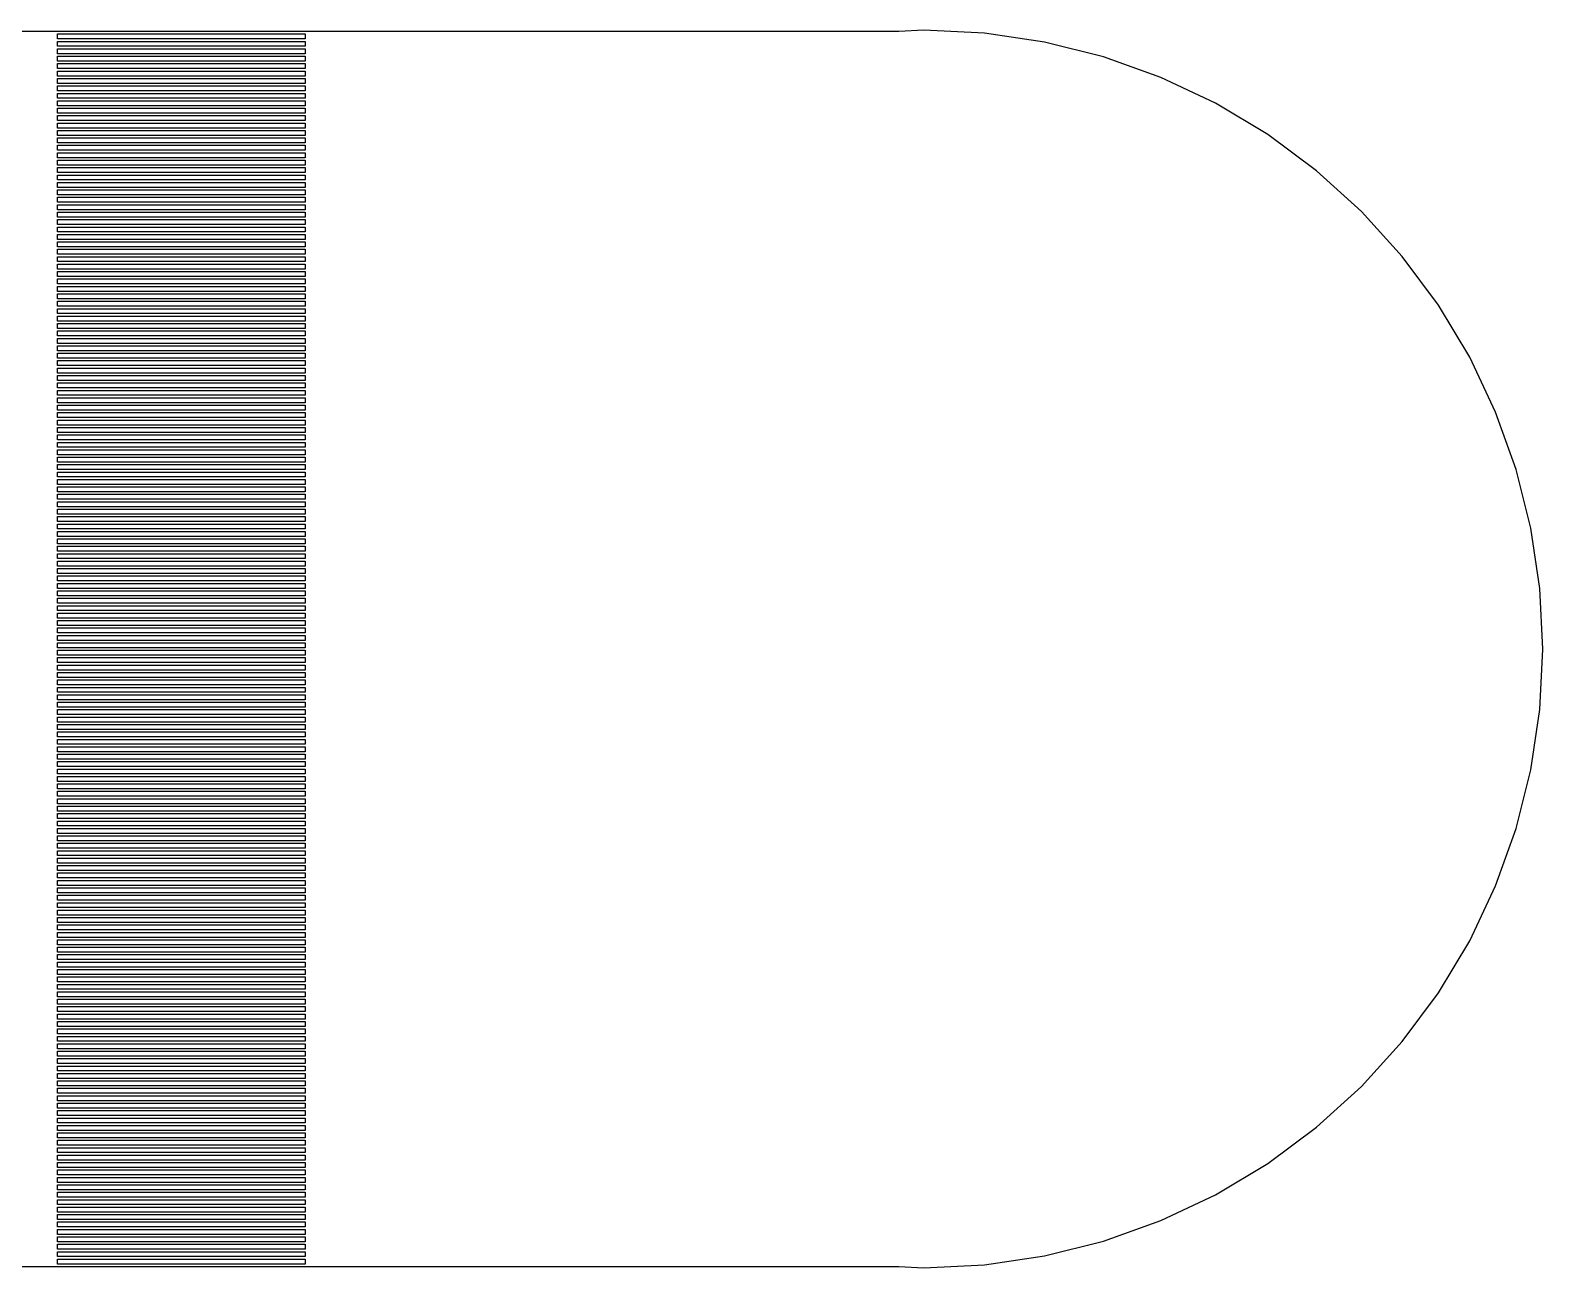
# Model space of a CAD drawing. Extents: x 0.5 to 47.5, y 0.5 to 53.5.
# Drawn here: x 5.39 to 11.5, y 6.5 to 11.5 of the extents above; entities that cross this region are included whole.
import ezdxf

# ---------------------------------------------------------------- set-up
doc = ezdxf.new("R2010")
doc.units = 0

msp = doc.modelspace()

# ---------------------------------------------------------------- linework, layer by layer
for p, q in [((8.89813, 11.495), (3.10187, 11.495)), ((9, 11.5), (8.89813, 11.495)), ((9.24504, 11.488), (9, 11.5)), ((9.48772, 11.452), (9.24504, 11.488)), ((5.5, 11.465), (5.5, 11.485)), ((5.5, 11.485), (6.5, 11.485)), ((6.5, 11.465), (5.5, 11.465)), ((5.5, 11.435), (5.5, 11.455)), ((5.5, 11.455), (6.5, 11.455)), ((6.5, 11.435), (5.5, 11.435)), ((6.5, 11.485), (6.5, 11.465)), ((6.5, 11.455), (6.5, 11.435)), ((9.72571, 11.3923), (9.48772, 11.452)), ((5.5, 11.405), (5.5, 11.425)), ((5.5, 11.425), (6.5, 11.425)), ((6.5, 11.405), (5.5, 11.405)), ((5.5, 11.375), (5.5, 11.395)), ((5.5, 11.395), (6.5, 11.395)), ((6.5, 11.375), (5.5, 11.375)), ((5.5, 11.345), (5.5, 11.365)), ((5.5, 11.365), (6.5, 11.365)), ((6.5, 11.425), (6.5, 11.405)), ((6.5, 11.395), (6.5, 11.375)), ((6.5, 11.365), (6.5, 11.345)), ((9.9567, 11.3097), (9.72571, 11.3923)), ((6.5, 11.345), (5.5, 11.345)), ((5.5, 11.315), (5.5, 11.335)), ((5.5, 11.335), (6.5, 11.335)), ((6.5, 11.315), (5.5, 11.315)), ((5.5, 11.285), (5.5, 11.305)), ((5.5, 11.305), (6.5, 11.305)), ((6.5, 11.335), (6.5, 11.315)), ((6.5, 11.305), (6.5, 11.285)), ((10.1785, 11.2048), (9.9567, 11.3097)), ((6.5, 11.285), (5.5, 11.285)), ((5.5, 11.255), (5.5, 11.275)), ((5.5, 11.275), (6.5, 11.275)), ((6.5, 11.255), (5.5, 11.255)), ((5.5, 11.225), (5.5, 11.245)), ((5.5, 11.245), (6.5, 11.245)), ((6.5, 11.275), (6.5, 11.255)), ((6.5, 11.245), (6.5, 11.225)), ((6.5, 11.225), (5.5, 11.225)), ((5.5, 11.195), (5.5, 11.215)), ((5.5, 11.215), (6.5, 11.215)), ((6.5, 11.195), (5.5, 11.195)), ((5.5, 11.165), (5.5, 11.185)), ((5.5, 11.185), (6.5, 11.185)), ((6.5, 11.215), (6.5, 11.195)), ((6.5, 11.185), (6.5, 11.165)), ((10.3889, 11.0787), (10.1785, 11.2048)), ((6.5, 11.165), (5.5, 11.165)), ((5.5, 11.135), (5.5, 11.155)), ((5.5, 11.155), (6.5, 11.155)), ((6.5, 11.135), (5.5, 11.135)), ((5.5, 11.105), (5.5, 11.125)), ((5.5, 11.125), (6.5, 11.125)), ((6.5, 11.155), (6.5, 11.135)), ((6.5, 11.125), (6.5, 11.105)), ((6.5, 11.105), (5.5, 11.105)), ((5.5, 11.075), (5.5, 11.095)), ((5.5, 11.095), (6.5, 11.095)), ((6.5, 11.075), (5.5, 11.075)), ((5.5, 11.045), (5.5, 11.065)), ((5.5, 11.065), (6.5, 11.065)), ((6.5, 11.095), (6.5, 11.075)), ((6.5, 11.065), (6.5, 11.045)), ((10.586, 10.9325), (10.3889, 11.0787)), ((6.5, 11.045), (5.5, 11.045)), ((5.5, 11.015), (5.5, 11.035)), ((5.5, 11.035), (6.5, 11.035)), ((6.5, 11.015), (5.5, 11.015)), ((5.5, 10.985), (5.5, 11.005)), ((5.5, 11.005), (6.5, 11.005)), ((6.5, 11.035), (6.5, 11.015)), ((6.5, 11.005), (6.5, 10.985)), ((6.5, 10.985), (5.5, 10.985)), ((5.5, 10.955), (5.5, 10.975)), ((5.5, 10.975), (6.5, 10.975)), ((6.5, 10.955), (5.5, 10.955)), ((5.5, 10.925), (5.5, 10.945)), ((5.5, 10.945), (6.5, 10.945)), ((6.5, 10.975), (6.5, 10.955)), ((6.5, 10.945), (6.5, 10.925)), ((6.5, 10.925), (5.5, 10.925)), ((5.5, 10.895), (5.5, 10.915)), ((5.5, 10.915), (6.5, 10.915)), ((6.5, 10.895), (5.5, 10.895)), ((5.5, 10.865), (5.5, 10.885)), ((5.5, 10.885), (6.5, 10.885)), ((6.5, 10.915), (6.5, 10.895)), ((6.5, 10.885), (6.5, 10.865)), ((10.7678, 10.7678), (10.586, 10.9325)), ((6.5, 10.865), (5.5, 10.865)), ((5.5, 10.835), (5.5, 10.855)), ((5.5, 10.855), (6.5, 10.855)), ((6.5, 10.835), (5.5, 10.835)), ((5.5, 10.805), (5.5, 10.825)), ((5.5, 10.825), (6.5, 10.825)), ((6.5, 10.855), (6.5, 10.835)), ((6.5, 10.825), (6.5, 10.805)), ((6.5, 10.805), (5.5, 10.805)), ((5.5, 10.775), (5.5, 10.795)), ((5.5, 10.795), (6.5, 10.795)), ((6.5, 10.775), (5.5, 10.775)), ((5.5, 10.745), (5.5, 10.765)), ((5.5, 10.765), (6.5, 10.765)), ((6.5, 10.795), (6.5, 10.775)), ((6.5, 10.765), (6.5, 10.745)), ((10.9325, 10.586), (10.7678, 10.7678)), ((6.5, 10.745), (5.5, 10.745)), ((5.5, 10.715), (5.5, 10.735)), ((5.5, 10.735), (6.5, 10.735)), ((6.5, 10.715), (5.5, 10.715)), ((5.5, 10.685), (5.5, 10.705)), ((5.5, 10.705), (6.5, 10.705)), ((6.5, 10.735), (6.5, 10.715)), ((6.5, 10.705), (6.5, 10.685)), ((6.5, 10.685), (5.5, 10.685)), ((5.5, 10.655), (5.5, 10.675)), ((5.5, 10.675), (6.5, 10.675)), ((6.5, 10.655), (5.5, 10.655)), ((5.5, 10.625), (5.5, 10.645)), ((5.5, 10.645), (6.5, 10.645)), ((6.5, 10.675), (6.5, 10.655)), ((6.5, 10.645), (6.5, 10.625)), ((6.5, 10.625), (5.5, 10.625)), ((5.5, 10.595), (5.5, 10.615)), ((5.5, 10.615), (6.5, 10.615)), ((6.5, 10.595), (5.5, 10.595)), ((5.5, 10.565), (5.5, 10.585)), ((5.5, 10.585), (6.5, 10.585)), ((6.5, 10.615), (6.5, 10.595)), ((6.5, 10.585), (6.5, 10.565)), ((11.0787, 10.3889), (10.9325, 10.586)), ((6.5, 10.565), (5.5, 10.565)), ((5.5, 10.535), (5.5, 10.555)), ((5.5, 10.555), (6.5, 10.555)), ((6.5, 10.535), (5.5, 10.535)), ((5.5, 10.505), (5.5, 10.525)), ((5.5, 10.525), (6.5, 10.525)), ((6.5, 10.555), (6.5, 10.535)), ((6.5, 10.525), (6.5, 10.505)), ((6.5, 10.505), (5.5, 10.505)), ((5.5, 10.475), (5.5, 10.495)), ((5.5, 10.495), (6.5, 10.495)), ((6.5, 10.475), (5.5, 10.475)), ((5.5, 10.445), (5.5, 10.465)), ((5.5, 10.465), (6.5, 10.465)), ((6.5, 10.495), (6.5, 10.475)), ((6.5, 10.465), (6.5, 10.445)), ((6.5, 10.445), (5.5, 10.445)), ((5.5, 10.415), (5.5, 10.435)), ((5.5, 10.435), (6.5, 10.435)), ((6.5, 10.415), (5.5, 10.415)), ((5.5, 10.385), (5.5, 10.405)), ((5.5, 10.405), (6.5, 10.405)), ((6.5, 10.435), (6.5, 10.415)), ((6.5, 10.405), (6.5, 10.385)), ((11.2048, 10.1785), (11.0787, 10.3889)), ((6.5, 10.385), (5.5, 10.385)), ((5.5, 10.355), (5.5, 10.375)), ((5.5, 10.375), (6.5, 10.375)), ((6.5, 10.355), (5.5, 10.355)), ((5.5, 10.325), (5.5, 10.345)), ((5.5, 10.345), (6.5, 10.345)), ((6.5, 10.375), (6.5, 10.355)), ((6.5, 10.345), (6.5, 10.325)), ((6.5, 10.325), (5.5, 10.325)), ((5.5, 10.295), (5.5, 10.315)), ((5.5, 10.315), (6.5, 10.315)), ((6.5, 10.295), (5.5, 10.295)), ((5.5, 10.265), (5.5, 10.285)), ((5.5, 10.285), (6.5, 10.285)), ((6.5, 10.265), (5.5, 10.265)), ((6.5, 10.315), (6.5, 10.295)), ((6.5, 10.285), (6.5, 10.265)), ((5.5, 10.235), (5.5, 10.255)), ((5.5, 10.255), (6.5, 10.255)), ((6.5, 10.235), (5.5, 10.235)), ((5.5, 10.205), (5.5, 10.225)), ((5.5, 10.225), (6.5, 10.225)), ((6.5, 10.205), (5.5, 10.205)), ((6.5, 10.255), (6.5, 10.235)), ((6.5, 10.225), (6.5, 10.205)), ((5.5, 10.175), (5.5, 10.195)), ((5.5, 10.195), (6.5, 10.195)), ((6.5, 10.175), (5.5, 10.175)), ((5.5, 10.145), (5.5, 10.165)), ((5.5, 10.165), (6.5, 10.165)), ((6.5, 10.145), (5.5, 10.145)), ((6.5, 10.195), (6.5, 10.175)), ((6.5, 10.165), (6.5, 10.145)), ((11.3097, 9.9567), (11.2048, 10.1785)), ((5.5, 10.115), (5.5, 10.135)), ((5.5, 10.135), (6.5, 10.135)), ((6.5, 10.115), (5.5, 10.115)), ((5.5, 10.085), (5.5, 10.105)), ((5.5, 10.105), (6.5, 10.105)), ((6.5, 10.085), (5.5, 10.085)), ((6.5, 10.135), (6.5, 10.115)), ((6.5, 10.105), (6.5, 10.085)), ((5.5, 10.055), (5.5, 10.075)), ((5.5, 10.075), (6.5, 10.075)), ((6.5, 10.055), (5.5, 10.055)), ((5.5, 10.025), (5.5, 10.045)), ((5.5, 10.045), (6.5, 10.045)), ((6.5, 10.025), (5.5, 10.025)), ((6.5, 10.075), (6.5, 10.055)), ((6.5, 10.045), (6.5, 10.025)), ((5.5, 9.995), (5.5, 10.015)), ((5.5, 10.015), (6.5, 10.015)), ((6.5, 9.995), (5.5, 9.995)), ((5.5, 9.965), (5.5, 9.98499)), ((5.5, 9.98499), (6.5, 9.98499)), ((6.5, 9.965), (5.5, 9.965)), ((6.5, 10.015), (6.5, 9.995)), ((6.5, 9.98499), (6.5, 9.965)), ((5.5, 9.935), (5.5, 9.95499)), ((5.5, 9.95499), (6.5, 9.95499)), ((6.5, 9.935), (5.5, 9.935)), ((5.5, 9.905), (5.5, 9.92499)), ((5.5, 9.92499), (6.5, 9.92499)), ((6.5, 9.905), (5.5, 9.905)), ((6.5, 9.95499), (6.5, 9.935)), ((6.5, 9.92499), (6.5, 9.905)), ((11.3923, 9.72571), (11.3097, 9.9567)), ((5.5, 9.875), (5.5, 9.89499)), ((5.5, 9.89499), (6.5, 9.89499)), ((6.5, 9.875), (5.5, 9.875)), ((5.5, 9.84499), (5.5, 9.86499)), ((5.5, 9.86499), (6.5, 9.86499)), ((6.5, 9.84499), (5.5, 9.84499)), ((6.5, 9.89499), (6.5, 9.875)), ((6.5, 9.86499), (6.5, 9.84499)), ((5.5, 9.81499), (5.5, 9.83499)), ((5.5, 9.83499), (6.5, 9.83499)), ((6.5, 9.81499), (5.5, 9.81499)), ((5.5, 9.78499), (5.5, 9.80499)), ((5.5, 9.80499), (6.5, 9.80499)), ((6.5, 9.78499), (5.5, 9.78499)), ((6.5, 9.83499), (6.5, 9.81499)), ((6.5, 9.80499), (6.5, 9.78499)), ((5.5, 9.75499), (5.5, 9.77499)), ((5.5, 9.77499), (6.5, 9.77499)), ((6.5, 9.75499), (5.5, 9.75499)), ((5.5, 9.72499), (5.5, 9.745)), ((5.5, 9.745), (6.5, 9.745)), ((6.5, 9.72499), (5.5, 9.72499)), ((5.5, 9.69499), (5.5, 9.715)), ((5.5, 9.715), (6.5, 9.715)), ((6.5, 9.77499), (6.5, 9.75499)), ((6.5, 9.745), (6.5, 9.72499)), ((6.5, 9.715), (6.5, 9.69499)), ((11.452, 9.48772), (11.3923, 9.72571)), ((6.5, 9.69499), (5.5, 9.69499)), ((5.5, 9.66499), (5.5, 9.685)), ((5.5, 9.685), (6.5, 9.685)), ((6.5, 9.66499), (5.5, 9.66499)), ((5.5, 9.63499), (5.5, 9.655)), ((5.5, 9.655), (6.5, 9.655)), ((6.5, 9.685), (6.5, 9.66499)), ((6.5, 9.655), (6.5, 9.63499)), ((6.5, 9.63499), (5.5, 9.63499)), ((5.5, 9.605), (5.5, 9.625)), ((5.5, 9.625), (6.5, 9.625)), ((6.5, 9.605), (5.5, 9.605)), ((5.5, 9.575), (5.5, 9.59499)), ((5.5, 9.59499), (6.5, 9.59499)), ((6.5, 9.625), (6.5, 9.605)), ((6.5, 9.59499), (6.5, 9.575)), ((6.5, 9.575), (5.5, 9.575)), ((5.5, 9.545), (5.5, 9.56499)), ((5.5, 9.56499), (6.5, 9.56499)), ((6.5, 9.545), (5.5, 9.545)), ((5.5, 9.515), (5.5, 9.53499)), ((5.5, 9.53499), (6.5, 9.53499)), ((6.5, 9.56499), (6.5, 9.545)), ((6.5, 9.53499), (6.5, 9.515)), ((6.5, 9.515), (5.5, 9.515)), ((5.5, 9.48499), (5.5, 9.50499)), ((5.5, 9.50499), (6.5, 9.50499)), ((6.5, 9.48499), (5.5, 9.48499)), ((5.5, 9.45499), (5.5, 9.47499)), ((5.5, 9.47499), (6.5, 9.47499)), ((6.5, 9.50499), (6.5, 9.48499)), ((6.5, 9.47499), (6.5, 9.45499)), ((11.488, 9.24504), (11.452, 9.48772)), ((6.5, 9.45499), (5.5, 9.45499)), ((5.5, 9.42499), (5.5, 9.44499)), ((5.5, 9.44499), (6.5, 9.44499)), ((6.5, 9.42499), (5.5, 9.42499)), ((5.5, 9.39499), (5.5, 9.41499)), ((5.5, 9.41499), (6.5, 9.41499)), ((6.5, 9.44499), (6.5, 9.42499)), ((6.5, 9.41499), (6.5, 9.39499)), ((6.5, 9.39499), (5.5, 9.39499)), ((5.5, 9.36499), (5.5, 9.38499)), ((5.5, 9.38499), (6.5, 9.38499)), ((6.5, 9.36499), (5.5, 9.36499)), ((5.5, 9.33499), (5.5, 9.355)), ((5.5, 9.355), (6.5, 9.355)), ((6.5, 9.38499), (6.5, 9.36499)), ((6.5, 9.355), (6.5, 9.33499)), ((6.5, 9.33499), (5.5, 9.33499)), ((5.5, 9.30499), (5.5, 9.325)), ((5.5, 9.325), (6.5, 9.325)), ((6.5, 9.30499), (5.5, 9.30499)), ((5.5, 9.27499), (5.5, 9.295)), ((5.5, 9.295), (6.5, 9.295)), ((6.5, 9.325), (6.5, 9.30499)), ((6.5, 9.295), (6.5, 9.27499)), ((6.5, 9.27499), (5.5, 9.27499)), ((5.5, 9.245), (5.5, 9.265)), ((5.5, 9.265), (6.5, 9.265)), ((6.5, 9.245), (5.5, 9.245)), ((5.5, 9.215), (5.5, 9.23499)), ((5.5, 9.23499), (6.5, 9.23499)), ((6.5, 9.265), (6.5, 9.245)), ((6.5, 9.23499), (6.5, 9.215)), ((11.5, 9), (11.488, 9.24504)), ((6.5, 9.215), (5.5, 9.215)), ((5.5, 9.185), (5.5, 9.20499)), ((5.5, 9.20499), (6.5, 9.20499)), ((6.5, 9.185), (5.5, 9.185)), ((5.5, 9.155), (5.5, 9.17499)), ((5.5, 9.17499), (6.5, 9.17499)), ((6.5, 9.20499), (6.5, 9.185)), ((6.5, 9.17499), (6.5, 9.155)), ((6.5, 9.155), (5.5, 9.155)), ((5.5, 9.125), (5.5, 9.14499)), ((5.5, 9.14499), (6.5, 9.14499)), ((6.5, 9.125), (5.5, 9.125)), ((5.5, 9.09499), (5.5, 9.11499)), ((5.5, 9.11499), (6.5, 9.11499)), ((6.5, 9.14499), (6.5, 9.125)), ((6.5, 9.11499), (6.5, 9.09499)), ((6.5, 9.09499), (5.5, 9.09499)), ((5.5, 9.06499), (5.5, 9.08499)), ((5.5, 9.08499), (6.5, 9.08499)), ((6.5, 9.06499), (5.5, 9.06499)), ((5.5, 9.03499), (5.5, 9.05499)), ((5.5, 9.05499), (6.5, 9.05499)), ((6.5, 9.08499), (6.5, 9.06499)), ((6.5, 9.05499), (6.5, 9.03499)), ((6.5, 9.03499), (5.5, 9.03499)), ((5.5, 9.00499), (5.5, 9.02499)), ((5.5, 9.02499), (6.5, 9.02499)), ((6.5, 9.00499), (5.5, 9.00499)), ((5.5, 8.97501), (5.5, 8.99501)), ((5.5, 8.99501), (6.5, 8.99501)), ((6.5, 9.02499), (6.5, 9.00499)), ((6.5, 8.99501), (6.5, 8.97501)), ((11.488, 8.75496), (11.5, 9)), ((6.5, 8.97501), (5.5, 8.97501)), ((5.5, 8.94501), (5.5, 8.96501)), ((5.5, 8.96501), (6.5, 8.96501)), ((6.5, 8.94501), (5.5, 8.94501)), ((5.5, 8.91501), (5.5, 8.93501)), ((5.5, 8.93501), (6.5, 8.93501)), ((6.5, 8.96501), (6.5, 8.94501)), ((6.5, 8.93501), (6.5, 8.91501)), ((6.5, 8.91501), (5.5, 8.91501)), ((5.5, 8.88501), (5.5, 8.90501)), ((5.5, 8.90501), (6.5, 8.90501)), ((6.5, 8.88501), (5.5, 8.88501)), ((5.5, 8.85501), (5.5, 8.875)), ((5.5, 8.875), (6.5, 8.875)), ((6.5, 8.90501), (6.5, 8.88501)), ((6.5, 8.875), (6.5, 8.85501)), ((6.5, 8.85501), (5.5, 8.85501)), ((5.5, 8.82501), (5.5, 8.845)), ((5.5, 8.845), (6.5, 8.845)), ((6.5, 8.82501), (5.5, 8.82501)), ((5.5, 8.79501), (5.5, 8.815)), ((5.5, 8.815), (6.5, 8.815)), ((6.5, 8.845), (6.5, 8.82501)), ((6.5, 8.815), (6.5, 8.79501)), ((6.5, 8.79501), (5.5, 8.79501)), ((5.5, 8.76501), (5.5, 8.785)), ((5.5, 8.785), (6.5, 8.785)), ((6.5, 8.76501), (5.5, 8.76501)), ((5.5, 8.735), (5.5, 8.755)), ((5.5, 8.755), (6.5, 8.755)), ((6.5, 8.785), (6.5, 8.76501)), ((6.5, 8.755), (6.5, 8.735)), ((11.452, 8.51228), (11.488, 8.75496)), ((6.5, 8.735), (5.5, 8.735)), ((5.5, 8.705), (5.5, 8.72501)), ((5.5, 8.72501), (6.5, 8.72501)), ((6.5, 8.705), (5.5, 8.705)), ((5.5, 8.675), (5.5, 8.69501)), ((5.5, 8.69501), (6.5, 8.69501)), ((6.5, 8.72501), (6.5, 8.705)), ((6.5, 8.69501), (6.5, 8.675)), ((6.5, 8.675), (5.5, 8.675)), ((5.5, 8.645), (5.5, 8.66501)), ((5.5, 8.66501), (6.5, 8.66501)), ((6.5, 8.645), (5.5, 8.645)), ((5.5, 8.61501), (5.5, 8.63501)), ((5.5, 8.63501), (6.5, 8.63501)), ((6.5, 8.66501), (6.5, 8.645)), ((6.5, 8.63501), (6.5, 8.61501)), ((6.5, 8.61501), (5.5, 8.61501)), ((5.5, 8.58501), (5.5, 8.60501)), ((5.5, 8.60501), (6.5, 8.60501)), ((6.5, 8.58501), (5.5, 8.58501)), ((5.5, 8.55501), (5.5, 8.57501)), ((5.5, 8.57501), (6.5, 8.57501)), ((6.5, 8.55501), (5.5, 8.55501)), ((6.5, 8.60501), (6.5, 8.58501)), ((6.5, 8.57501), (6.5, 8.55501)), ((5.5, 8.52501), (5.5, 8.54501)), ((5.5, 8.54501), (6.5, 8.54501)), ((6.5, 8.52501), (5.5, 8.52501)), ((5.5, 8.49501), (5.5, 8.51501)), ((5.5, 8.51501), (6.5, 8.51501)), ((6.5, 8.49501), (5.5, 8.49501)), ((6.5, 8.54501), (6.5, 8.52501)), ((6.5, 8.51501), (6.5, 8.49501)), ((11.3923, 8.27429), (11.452, 8.51228)), ((5.5, 8.46501), (5.5, 8.485)), ((5.5, 8.485), (6.5, 8.485)), ((6.5, 8.46501), (5.5, 8.46501)), ((5.5, 8.43501), (5.5, 8.455)), ((5.5, 8.455), (6.5, 8.455)), ((6.5, 8.43501), (5.5, 8.43501)), ((6.5, 8.485), (6.5, 8.46501)), ((6.5, 8.455), (6.5, 8.43501)), ((5.5, 8.40501), (5.5, 8.425)), ((5.5, 8.425), (6.5, 8.425)), ((6.5, 8.40501), (5.5, 8.40501)), ((5.5, 8.375), (5.5, 8.395)), ((5.5, 8.395), (6.5, 8.395)), ((6.5, 8.375), (5.5, 8.375)), ((6.5, 8.425), (6.5, 8.40501)), ((6.5, 8.395), (6.5, 8.375)), ((5.5, 8.345), (5.5, 8.36501)), ((5.5, 8.36501), (6.5, 8.36501)), ((6.5, 8.345), (5.5, 8.345)), ((5.5, 8.315), (5.5, 8.33501)), ((5.5, 8.33501), (6.5, 8.33501)), ((6.5, 8.315), (5.5, 8.315)), ((6.5, 8.36501), (6.5, 8.345)), ((6.5, 8.33501), (6.5, 8.315)), ((5.5, 8.285), (5.5, 8.30501)), ((5.5, 8.30501), (6.5, 8.30501)), ((6.5, 8.285), (5.5, 8.285)), ((5.5, 8.255), (5.5, 8.27501)), ((5.5, 8.27501), (6.5, 8.27501)), ((6.5, 8.255), (5.5, 8.255)), ((6.5, 8.30501), (6.5, 8.285)), ((6.5, 8.27501), (6.5, 8.255)), ((11.3097, 8.0433), (11.3923, 8.27429)), ((5.5, 8.22501), (5.5, 8.24501)), ((5.5, 8.24501), (6.5, 8.24501)), ((6.5, 8.22501), (5.5, 8.22501)), ((5.5, 8.19501), (5.5, 8.21501)), ((5.5, 8.21501), (6.5, 8.21501)), ((6.5, 8.19501), (5.5, 8.19501)), ((6.5, 8.24501), (6.5, 8.22501)), ((6.5, 8.21501), (6.5, 8.19501)), ((5.5, 8.16501), (5.5, 8.18501)), ((5.5, 8.18501), (6.5, 8.18501)), ((6.5, 8.16501), (5.5, 8.16501)), ((5.5, 8.13501), (5.5, 8.15501)), ((5.5, 8.15501), (6.5, 8.15501)), ((6.5, 8.13501), (5.5, 8.13501)), ((6.5, 8.18501), (6.5, 8.16501)), ((6.5, 8.15501), (6.5, 8.13501)), ((5.5, 8.10501), (5.5, 8.125)), ((5.5, 8.125), (6.5, 8.125)), ((6.5, 8.10501), (5.5, 8.10501)), ((5.5, 8.07501), (5.5, 8.095)), ((5.5, 8.095), (6.5, 8.095)), ((6.5, 8.07501), (5.5, 8.07501)), ((6.5, 8.125), (6.5, 8.10501)), ((6.5, 8.095), (6.5, 8.07501)), ((5.5, 8.04501), (5.5, 8.065)), ((5.5, 8.065), (6.5, 8.065)), ((6.5, 8.04501), (5.5, 8.04501)), ((5.5, 8.01501), (5.5, 8.035)), ((5.5, 8.035), (6.5, 8.035)), ((6.5, 8.01501), (5.5, 8.01501)), ((5.5, 7.985), (5.5, 8.005)), ((5.5, 8.005), (6.5, 8.005)), ((6.5, 8.065), (6.5, 8.04501)), ((6.5, 8.035), (6.5, 8.01501)), ((6.5, 8.005), (6.5, 7.985)), ((11.2048, 7.82152), (11.3097, 8.0433)), ((6.5, 7.985), (5.5, 7.985)), ((5.5, 7.955), (5.5, 7.97501)), ((5.5, 7.97501), (6.5, 7.97501)), ((6.5, 7.955), (5.5, 7.955)), ((5.5, 7.925), (5.5, 7.94501)), ((5.5, 7.94501), (6.5, 7.94501)), ((6.5, 7.97501), (6.5, 7.955)), ((6.5, 7.94501), (6.5, 7.925)), ((6.5, 7.925), (5.5, 7.925)), ((5.5, 7.895), (5.5, 7.91501)), ((5.5, 7.91501), (6.5, 7.91501)), ((6.5, 7.895), (5.5, 7.895)), ((5.5, 7.86501), (5.5, 7.88501)), ((5.5, 7.88501), (6.5, 7.88501)), ((6.5, 7.91501), (6.5, 7.895)), ((6.5, 7.88501), (6.5, 7.86501)), ((6.5, 7.86501), (5.5, 7.86501)), ((5.5, 7.83501), (5.5, 7.85501)), ((5.5, 7.85501), (6.5, 7.85501)), ((6.5, 7.83501), (5.5, 7.83501)), ((5.5, 7.80501), (5.5, 7.82501)), ((5.5, 7.82501), (6.5, 7.82501)), ((6.5, 7.85501), (6.5, 7.83501)), ((6.5, 7.82501), (6.5, 7.80501)), ((11.0787, 7.61108), (11.2048, 7.82152)), ((6.5, 7.80501), (5.5, 7.80501)), ((5.5, 7.77501), (5.5, 7.79501)), ((5.5, 7.79501), (6.5, 7.79501)), ((6.5, 7.77501), (5.5, 7.77501)), ((5.5, 7.74501), (5.5, 7.76501)), ((5.5, 7.76501), (6.5, 7.76501)), ((6.5, 7.79501), (6.5, 7.77501)), ((6.5, 7.76501), (6.5, 7.74501)), ((6.5, 7.74501), (5.5, 7.74501)), ((5.5, 7.71501), (5.5, 7.735)), ((5.5, 7.735), (6.5, 7.735)), ((6.5, 7.71501), (5.5, 7.71501)), ((5.5, 7.68501), (5.5, 7.705)), ((5.5, 7.705), (6.5, 7.705)), ((6.5, 7.735), (6.5, 7.71501)), ((6.5, 7.705), (6.5, 7.68501)), ((6.5, 7.68501), (5.5, 7.68501)), ((5.5, 7.65501), (5.5, 7.675)), ((5.5, 7.675), (6.5, 7.675)), ((6.5, 7.65501), (5.5, 7.65501)), ((5.5, 7.625), (5.5, 7.645)), ((5.5, 7.645), (6.5, 7.645)), ((6.5, 7.675), (6.5, 7.65501)), ((6.5, 7.645), (6.5, 7.625)), ((6.5, 7.625), (5.5, 7.625)), ((5.5, 7.595), (5.5, 7.61501)), ((5.5, 7.61501), (6.5, 7.61501)), ((6.5, 7.595), (5.5, 7.595)), ((5.5, 7.565), (5.5, 7.58501)), ((5.5, 7.58501), (6.5, 7.58501)), ((6.5, 7.61501), (6.5, 7.595)), ((6.5, 7.58501), (6.5, 7.565)), ((10.9325, 7.41403), (11.0787, 7.61108)), ((6.5, 7.565), (5.5, 7.565)), ((5.5, 7.535), (5.5, 7.55501)), ((5.5, 7.55501), (6.5, 7.55501)), ((6.5, 7.535), (5.5, 7.535)), ((5.5, 7.505), (5.5, 7.52501)), ((5.5, 7.52501), (6.5, 7.52501)), ((6.5, 7.55501), (6.5, 7.535)), ((6.5, 7.52501), (6.5, 7.505)), ((6.5, 7.505), (5.5, 7.505)), ((5.5, 7.47501), (5.5, 7.49501)), ((5.5, 7.49501), (6.5, 7.49501)), ((6.5, 7.47501), (5.5, 7.47501)), ((5.5, 7.44501), (5.5, 7.46501)), ((5.5, 7.46501), (6.5, 7.46501)), ((6.5, 7.49501), (6.5, 7.47501)), ((6.5, 7.46501), (6.5, 7.44501)), ((6.5, 7.44501), (5.5, 7.44501)), ((5.5, 7.41501), (5.5, 7.43501)), ((5.5, 7.43501), (6.5, 7.43501)), ((6.5, 7.41501), (5.5, 7.41501)), ((5.5, 7.38501), (5.5, 7.40501)), ((5.5, 7.40501), (6.5, 7.40501)), ((6.5, 7.43501), (6.5, 7.41501)), ((6.5, 7.40501), (6.5, 7.38501)), ((10.7678, 7.23224), (10.9325, 7.41403)), ((6.5, 7.38501), (5.5, 7.38501)), ((5.5, 7.35501), (5.5, 7.375)), ((5.5, 7.375), (6.5, 7.375)), ((6.5, 7.35501), (5.5, 7.35501)), ((5.5, 7.32501), (5.5, 7.345)), ((5.5, 7.345), (6.5, 7.345)), ((6.5, 7.375), (6.5, 7.35501)), ((6.5, 7.345), (6.5, 7.32501)), ((6.5, 7.32501), (5.5, 7.32501)), ((5.5, 7.29501), (5.5, 7.315)), ((5.5, 7.315), (6.5, 7.315)), ((6.5, 7.29501), (5.5, 7.29501)), ((5.5, 7.26501), (5.5, 7.285)), ((5.5, 7.285), (6.5, 7.285)), ((6.5, 7.315), (6.5, 7.29501)), ((6.5, 7.285), (6.5, 7.26501)), ((6.5, 7.26501), (5.5, 7.26501)), ((5.5, 7.235), (5.5, 7.255)), ((5.5, 7.255), (6.5, 7.255)), ((6.5, 7.235), (5.5, 7.235)), ((5.5, 7.205), (5.5, 7.22501)), ((5.5, 7.22501), (6.5, 7.22501)), ((6.5, 7.255), (6.5, 7.235)), ((6.5, 7.22501), (6.5, 7.205)), ((10.586, 7.06747), (10.7678, 7.23224)), ((6.5, 7.205), (5.5, 7.205)), ((5.5, 7.175), (5.5, 7.19501)), ((5.5, 7.19501), (6.5, 7.19501)), ((6.5, 7.175), (5.5, 7.175)), ((5.5, 7.145), (5.5, 7.16501)), ((5.5, 7.16501), (6.5, 7.16501)), ((6.5, 7.19501), (6.5, 7.175)), ((6.5, 7.16501), (6.5, 7.145)), ((6.5, 7.145), (5.5, 7.145)), ((5.5, 7.11501), (5.5, 7.13501)), ((5.5, 7.13501), (6.5, 7.13501)), ((6.5, 7.11501), (5.5, 7.11501)), ((5.5, 7.08501), (5.5, 7.10501)), ((5.5, 7.10501), (6.5, 7.10501)), ((6.5, 7.13501), (6.5, 7.11501)), ((6.5, 7.10501), (6.5, 7.08501)), ((6.5, 7.08501), (5.5, 7.08501)), ((5.5, 7.05501), (5.5, 7.07501)), ((5.5, 7.07501), (6.5, 7.07501)), ((6.5, 7.05501), (5.5, 7.05501)), ((5.5, 7.02501), (5.5, 7.04501)), ((5.5, 7.04501), (6.5, 7.04501)), ((6.5, 7.07501), (6.5, 7.05501)), ((6.5, 7.04501), (6.5, 7.02501)), ((10.3889, 6.92134), (10.586, 7.06747)), ((6.5, 7.02501), (5.5, 7.02501)), ((5.5, 6.99501), (5.5, 7.01501)), ((5.5, 7.01501), (6.5, 7.01501)), ((6.5, 6.99501), (5.5, 6.99501)), ((5.5, 6.96501), (5.5, 6.985)), ((5.5, 6.985), (6.5, 6.985)), ((6.5, 7.01501), (6.5, 6.99501)), ((6.5, 6.985), (6.5, 6.96501)), ((6.5, 6.96501), (5.5, 6.96501)), ((5.5, 6.93501), (5.5, 6.955)), ((5.5, 6.955), (6.5, 6.955)), ((6.5, 6.93501), (5.5, 6.93501)), ((5.5, 6.90501), (5.5, 6.925)), ((5.5, 6.925), (6.5, 6.925)), ((6.5, 6.90501), (5.5, 6.90501)), ((6.5, 6.955), (6.5, 6.93501)), ((6.5, 6.925), (6.5, 6.90501)), ((10.1785, 6.79521), (10.3889, 6.92134)), ((5.5, 6.875), (5.5, 6.895)), ((5.5, 6.895), (6.5, 6.895)), ((6.5, 6.875), (5.5, 6.875)), ((5.5, 6.845), (5.5, 6.86501)), ((5.5, 6.86501), (6.5, 6.86501)), ((6.5, 6.845), (5.5, 6.845)), ((6.5, 6.895), (6.5, 6.875)), ((6.5, 6.86501), (6.5, 6.845)), ((5.5, 6.815), (5.5, 6.83501)), ((5.5, 6.83501), (6.5, 6.83501)), ((6.5, 6.815), (5.5, 6.815)), ((5.5, 6.785), (5.5, 6.80501)), ((5.5, 6.80501), (6.5, 6.80501)), ((6.5, 6.785), (5.5, 6.785)), ((6.5, 6.83501), (6.5, 6.815)), ((6.5, 6.80501), (6.5, 6.785)), ((9.9567, 6.69031), (10.1785, 6.79521)), ((5.5, 6.755), (5.5, 6.77501)), ((5.5, 6.77501), (6.5, 6.77501)), ((6.5, 6.755), (5.5, 6.755)), ((5.5, 6.72501), (5.5, 6.74501)), ((5.5, 6.74501), (6.5, 6.74501)), ((6.5, 6.72501), (5.5, 6.72501)), ((6.5, 6.77501), (6.5, 6.755)), ((6.5, 6.74501), (6.5, 6.72501)), ((5.5, 6.69501), (5.5, 6.71501)), ((5.5, 6.71501), (6.5, 6.71501)), ((6.5, 6.69501), (5.5, 6.69501)), ((5.5, 6.66501), (5.5, 6.68501)), ((5.5, 6.68501), (6.5, 6.68501)), ((6.5, 6.66501), (5.5, 6.66501)), ((6.5, 6.71501), (6.5, 6.69501)), ((6.5, 6.68501), (6.5, 6.66501)), ((9.72571, 6.60765), (9.9567, 6.69031)), ((5.5, 6.63501), (5.5, 6.65501)), ((5.5, 6.65501), (6.5, 6.65501)), ((6.5, 6.63501), (5.5, 6.63501)), ((5.5, 6.60501), (5.5, 6.625)), ((5.5, 6.625), (6.5, 6.625)), ((6.5, 6.60501), (5.5, 6.60501)), ((6.5, 6.65501), (6.5, 6.63501)), ((6.5, 6.625), (6.5, 6.60501)), ((9.48772, 6.54805), (9.72571, 6.60765)), ((5.5, 6.57501), (5.5, 6.595)), ((5.5, 6.595), (6.5, 6.595)), ((6.5, 6.57501), (5.5, 6.57501)), ((5.5, 6.54501), (5.5, 6.565)), ((5.5, 6.565), (6.5, 6.565)), ((6.5, 6.54501), (5.5, 6.54501)), ((6.5, 6.595), (6.5, 6.57501)), ((6.5, 6.565), (6.5, 6.54501)), ((9.24504, 6.51204), (9.48772, 6.54805)), ((3.10187, 6.505), (8.89813, 6.505)), ((5.5, 6.51501), (5.5, 6.535)), ((5.5, 6.535), (6.5, 6.535)), ((6.5, 6.51501), (5.5, 6.51501)), ((6.5, 6.535), (6.5, 6.51501)), ((8.89813, 6.505), (9, 6.5)), ((9, 6.5), (9.24504, 6.51204))]:
    msp.add_line(p, q)

doc.saveas('drawing.dxf')
